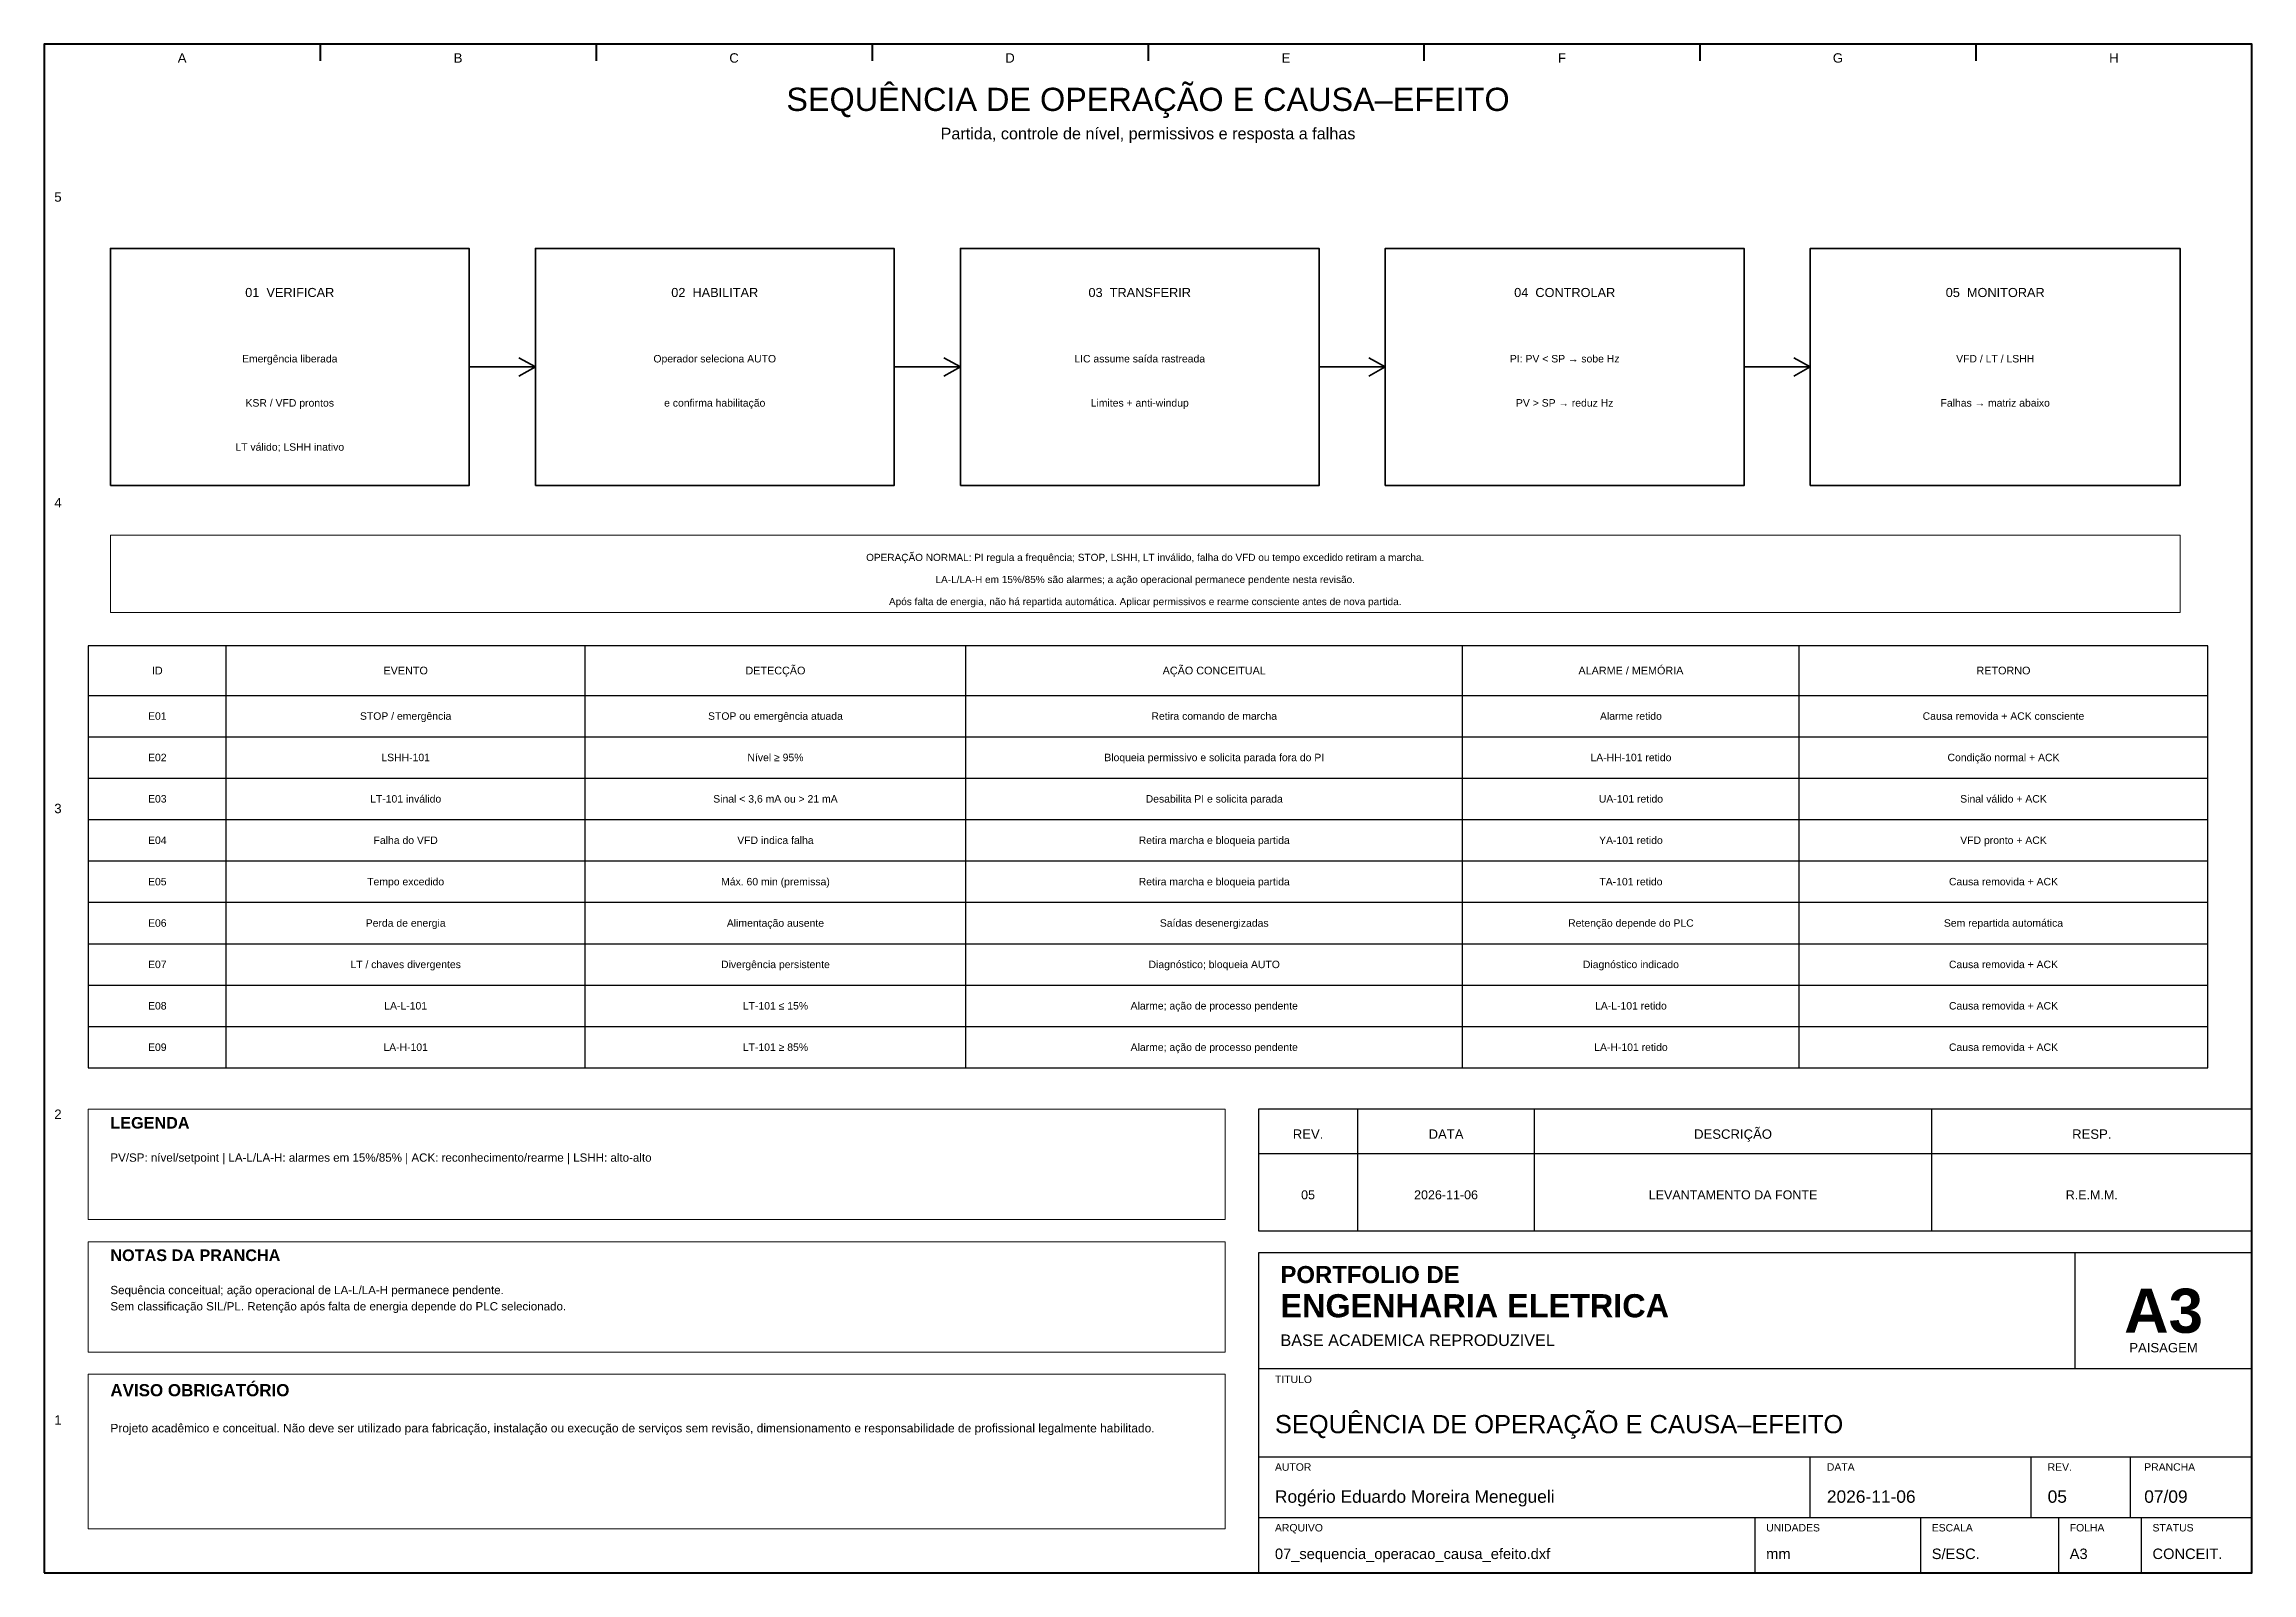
# Model space of a CAD drawing. Header units: millimetres. Extents: x 10 to 410, y 10 to 287.
import ezdxf
from ezdxf.enums import TextEntityAlignment as Align

# ---------------------------------------------------------------- set-up
doc = ezdxf.new("R2010")
doc.units = ezdxf.units.MM
for name, color, linetype, lineweight in [('00_MOLDURA', 7, 'CONTINUOUS', 50), ('01_CARIMBO', 7, 'CONTINUOUS', 25), ('02_TEXTO', 7, 'CONTINUOUS', 18), ('04_EQUIPAMENTOS', 32, 'CONTINUOUS', 35), ('08_CABOS', 124, 'CONTINUOUS', 35), ('09_BORNES', 145, 'CONTINUOUS', 25), ('12_LEGENDA', 7, 'CONTINUOUS', 18), ('13_NOTAS', 7, 'CONTINUOUS', 18)]:
    doc.layers.add(name, color=color, linetype=linetype, lineweight=lineweight)
doc.styles.add('PORTFOLIO_TEXTO', font='arial.ttf')
doc.styles.add('PORTFOLIO_TITULO', font='arialbd.ttf', dxfattribs={"width": 0.92})

# ---------------------------------------------------------------- blocks, each defined once
blk = doc.blocks.new('CARIMBO_A3')
at = {"layer": '01_CARIMBO'}
for p, q in [((148, 37), (148, 58)), ((0, 37), (180, 37)), ((0, 21), (180, 21)), ((100, 10), (100, 21)), ((140, 10), (140, 21)), ((158, 10), (158, 21)), ((0, 10), (180, 10)), ((90, 0), (90, 10)), ((120, 0), (120, 10)), ((145, 0), (145, 10)), ((160, 0), (160, 10))]:
    blk.add_line(p, q, dxfattribs=at)
blk.add_lwpolyline([(0, 0), (180, 0), (180, 58), (0, 58)], close=True, dxfattribs=at)
at = {"layer": '01_CARIMBO', "style": 'PORTFOLIO_TEXTO'}
for s, p in [('TITULO', (3, 34.4)), ('AUTOR', (3, 18.5)), ('DATA', (103, 18.5)), ('REV.', (143, 18.5)), ('PRANCHA', (160.5, 18.5)), ('ARQUIVO', (3, 7.5)), ('UNIDADES', (92, 7.5)), ('ESCALA', (122, 7.5)), ('FOLHA', (147, 7.5)), ('STATUS', (162, 7.5))]:
    blk.add_text(s, height=1.35, dxfattribs=at).set_placement(p)
at = {"layer": '02_TEXTO'}
for s, height, style, p in [('PORTFOLIO DE', 3.1, 'PORTFOLIO_TITULO', (4, 52.5)), ('ENGENHARIA ELETRICA', 4.2, 'PORTFOLIO_TITULO', (4, 46.3)), ('BASE ACADEMICA REPRODUZIVEL', 2.1, 'PORTFOLIO_TEXTO', (4, 41.1))]:
    blk.add_text(s, height=height, dxfattribs=dict(at, style=style)).set_placement(p)
for s, height, style, p in [('A3', 8, 'PORTFOLIO_TITULO', (164, 47.5)), ('PAISAGEM', 1.7, 'PORTFOLIO_TEXTO', (164, 40.8))]:
    blk.add_text(s, height=height, dxfattribs=dict(at, style=style)).set_placement(p, align=Align.MIDDLE_CENTER)
at = {"layer": '02_TEXTO', "style": 'PORTFOLIO_TEXTO'}
for tag, p, height in [('TITULO', (3, 25.3), 3.3), ('AUTOR', (3, 12.7), 2.25), ('DATA', (103, 12.7), 2.25), ('REVISAO', (143, 12.7), 2.25), ('PRANCHA', (160.5, 12.7), 2.25), ('ARQUIVO', (3, 2.5), 1.9), ('UNIDADES', (92, 2.5), 1.9), ('ESCALA', (122, 2.5), 1.9), ('FOLHA', (147, 2.5), 1.9), ('STATUS', (162, 2.5), 1.9)]:
    blk.add_attdef(tag, p, '', height=height, dxfattribs=at)

msp = doc.modelspace()

# ---------------------------------------------------------------- linework, layer by layer
at = {"layer": '00_MOLDURA'}
for p, q in [((60, 287), (60, 284)), ((110, 287), (110, 284)), ((160, 287), (160, 284)), ((210, 287), (210, 284)), ((260, 287), (260, 284)), ((310, 287), (310, 284)), ((360, 287), (360, 284))]:
    msp.add_line(p, q, dxfattribs=at)
msp.add_lwpolyline([(10, 10), (410, 10), (410, 287), (10, 287)], close=True, dxfattribs=at)
at = {"layer": '01_CARIMBO'}
for p, q in [((248, 72), (248, 94)), ((280, 72), (280, 94)), ((352, 72), (352, 94)), ((230, 86), (410, 86))]:
    msp.add_line(p, q, dxfattribs=at)
msp.add_lwpolyline([(230, 72), (410, 72), (410, 94), (230, 94)], close=True, dxfattribs=at)
at = {"layer": '04_EQUIPAMENTOS'}
for points in [[(22, 207), (87, 207), (87, 250), (22, 250)], [(99, 207), (164, 207), (164, 250), (99, 250)], [(176, 207), (241, 207), (241, 250), (176, 250)], [(253, 207), (318, 207), (318, 250), (253, 250)], [(330, 207), (397, 207), (397, 250), (330, 250)]]:
    msp.add_lwpolyline(points, close=True, dxfattribs=at)
at = {"layer": '08_CABOS'}
for p, q in [((87, 228.5), (99, 228.5)), ((96, 230.15), (99, 228.5)), ((96, 226.85), (99, 228.5)), ((164, 228.5), (176, 228.5)), ((173, 230.15), (176, 228.5)), ((173, 226.85), (176, 228.5)), ((241, 228.5), (253, 228.5)), ((250, 230.15), (253, 228.5)), ((250, 226.85), (253, 228.5)), ((318, 228.5), (330, 228.5)), ((327, 230.15), (330, 228.5)), ((327, 226.85), (330, 228.5))]:
    msp.add_line(p, q, dxfattribs=at)
at = {"layer": '09_BORNES'}
for p, q in [((43, 101.5), (43, 178)), ((108, 101.5), (108, 178)), ((177, 101.5), (177, 178)), ((267, 101.5), (267, 178)), ((328, 101.5), (328, 178)), ((18, 169), (402, 169)), ((18, 161.5), (402, 161.5)), ((18, 154), (402, 154)), ((18, 146.5), (402, 146.5)), ((18, 139), (402, 139)), ((18, 131.5), (402, 131.5)), ((18, 124), (402, 124)), ((18, 116.5), (402, 116.5)), ((18, 109), (402, 109))]:
    msp.add_line(p, q, dxfattribs=at)
msp.add_lwpolyline([(18, 101.5), (402, 101.5), (402, 178), (18, 178)], close=True, dxfattribs=at)
at = {"layer": '12_LEGENDA'}
msp.add_lwpolyline([(18, 74), (224, 74), (224, 94), (18, 94)], close=True, dxfattribs=at)
at = {"layer": '13_NOTAS'}
for points in [[(22, 184), (397, 184), (397, 198), (22, 198)], [(18, 50), (224, 50), (224, 70), (18, 70)], [(18, 18), (224, 18), (224, 46), (18, 46)]]:
    msp.add_lwpolyline(points, close=True, dxfattribs=at)

# ---------------------------------------------------------------- block references
at = {"layer": '01_CARIMBO'}
msp.add_blockref('CARIMBO_A3', (230, 10), dxfattribs=at).add_auto_attribs({'TITULO': 'SEQUÊNCIA DE OPERAÇÃO E CAUSA–EFEITO', 'AUTOR': 'Rogério Eduardo Moreira Menegueli', 'DATA': '2026-11-06', 'REVISAO': '05', 'PRANCHA': '07/09', 'ARQUIVO': '07_sequencia_operacao_causa_efeito.dxf', 'UNIDADES': 'mm', 'ESCALA': 'S/ESC.', 'FOLHA': 'A3', 'STATUS': 'CONCEIT.'})

# ---------------------------------------------------------------- texts
at = {"layer": '00_MOLDURA', "style": 'PORTFOLIO_TEXTO'}
for s, p in [('A', (35, 284.5)), ('B', (85, 284.5)), ('C', (135, 284.5)), ('D', (185, 284.5)), ('E', (235, 284.5)), ('F', (285, 284.5)), ('G', (335, 284.5)), ('H', (385, 284.5)), ('5', (12.5, 259.3)), ('4', (12.5, 203.9)), ('3', (12.5, 148.5)), ('2', (12.5, 93.1)), ('1', (12.5, 37.7))]:
    msp.add_text(s, height=1.7, dxfattribs=at).set_placement(p, align=Align.MIDDLE_CENTER)
at = {"layer": '01_CARIMBO', "style": 'PORTFOLIO_TEXTO'}
for s, p in [('REV.', (239, 89.5)), ('DATA', (264, 89.5)), ('DESCRIÇÃO', (316, 89.5)), ('RESP.', (381, 89.5))]:
    msp.add_text(s, height=1.7, dxfattribs=at).set_placement(p, align=Align.MIDDLE_CENTER)
at = {"layer": '02_TEXTO', "style": 'PORTFOLIO_TEXTO'}
for s, height, p in [('SEQUÊNCIA DE OPERAÇÃO E CAUSA–EFEITO', 4.2, (210, 277)), ('Partida, controle de nível, permissivos e resposta a falhas', 2.1, (210, 270.8)), ('Emergência liberada', 1.35, (54.5, 230)), ('Operador seleciona AUTO', 1.35, (131.5, 230)), ('LIC assume saída rastreada', 1.35, (208.5, 230)), ('PI: PV < SP → sobe Hz', 1.35, (285.5, 230)), ('VFD / LT / LSHH', 1.35, (363.5, 230)), ('KSR / VFD prontos', 1.35, (54.5, 222)), ('e confirma habilitação', 1.35, (131.5, 222)), ('Limites + anti-windup', 1.35, (208.5, 222)), ('PV > SP → reduz Hz', 1.35, (285.5, 222)), ('Falhas → matriz abaixo', 1.35, (363.5, 222)), ('LT válido; LSHH inativo', 1.35, (54.5, 214)), ('E01', 1.35, (30.5, 165.25)), ('STOP / emergência', 1.35, (75.5, 165.25)), ('STOP ou emergência atuada', 1.35, (142.5, 165.25)), ('Retira comando de marcha', 1.35, (222, 165.25)), ('Alarme retido', 1.35, (297.5, 165.25)), ('Causa removida + ACK consciente', 1.35, (365, 165.25)), ('E02', 1.35, (30.5, 157.75)), ('LSHH-101', 1.35, (75.5, 157.75)), ('Nível ≥ 95%', 1.35, (142.5, 157.75)), ('Bloqueia permissivo e solicita parada fora do PI', 1.35, (222, 157.75)), ('LA-HH-101 retido', 1.35, (297.5, 157.75)), ('Condição normal + ACK', 1.35, (365, 157.75)), ('E03', 1.35, (30.5, 150.25)), ('LT-101 inválido', 1.35, (75.5, 150.25)), ('Sinal < 3,6 mA ou > 21 mA', 1.35, (142.5, 150.25)), ('Desabilita PI e solicita parada', 1.35, (222, 150.25)), ('UA-101 retido', 1.35, (297.5, 150.25)), ('Sinal válido + ACK', 1.35, (365, 150.25)), ('E04', 1.35, (30.5, 142.75)), ('Falha do VFD', 1.35, (75.5, 142.75)), ('VFD indica falha', 1.35, (142.5, 142.75)), ('Retira marcha e bloqueia partida', 1.35, (222, 142.75)), ('YA-101 retido', 1.35, (297.5, 142.75)), ('VFD pronto + ACK', 1.35, (365, 142.75)), ('Máx. 60 min (premissa)', 1.35, (142.5, 135.25)), ('E05', 1.35, (30.5, 135.25)), ('Tempo excedido', 1.35, (75.5, 135.25)), ('Retira marcha e bloqueia partida', 1.35, (222, 135.25)), ('TA-101 retido', 1.35, (297.5, 135.25)), ('Causa removida + ACK', 1.35, (365, 135.25)), ('E06', 1.35, (30.5, 127.75)), ('Perda de energia', 1.35, (75.5, 127.75)), ('Alimentação ausente', 1.35, (142.5, 127.75)), ('Saídas desenergizadas', 1.35, (222, 127.75)), ('Retenção depende do PLC', 1.35, (297.5, 127.75)), ('Sem repartida automática', 1.35, (365, 127.75)), ('E07', 1.35, (30.5, 120.25)), ('LT / chaves divergentes', 1.35, (75.5, 120.25)), ('Divergência persistente', 1.35, (142.5, 120.25)), ('Diagnóstico; bloqueia AUTO', 1.35, (222, 120.25)), ('Diagnóstico indicado', 1.35, (297.5, 120.25)), ('Causa removida + ACK', 1.35, (365, 120.25)), ('E08', 1.35, (30.5, 112.75)), ('LA-L-101', 1.35, (75.5, 112.75)), ('LT-101 ≤ 15%', 1.35, (142.5, 112.75)), ('Alarme; ação de processo pendente', 1.35, (222, 112.75)), ('LA-L-101 retido', 1.35, (297.5, 112.75)), ('Causa removida + ACK', 1.35, (365, 112.75)), ('E09', 1.35, (30.5, 105.25)), ('LA-H-101', 1.35, (75.5, 105.25)), ('LT-101 ≥ 85%', 1.35, (142.5, 105.25)), ('Alarme; ação de processo pendente', 1.35, (222, 105.25)), ('LA-H-101 retido', 1.35, (297.5, 105.25)), ('Causa removida + ACK', 1.35, (365, 105.25)), ('05', 1.62, (239, 78.5)), ('2026-11-06', 1.62, (264, 78.5)), ('LEVANTAMENTO DA FONTE', 1.62, (316, 78.5)), ('R.E.M.M.', 1.62, (381, 78.5))]:
    msp.add_text(s, height=height, dxfattribs=at).set_placement(p, align=Align.MIDDLE_CENTER)
at = {"layer": '04_EQUIPAMENTOS', "style": 'PORTFOLIO_TEXTO'}
for s, p in [('01  VERIFICAR', (54.5, 242)), ('02  HABILITAR', (131.5, 242)), ('03  TRANSFERIR', (208.5, 242)), ('04  CONTROLAR', (285.5, 242)), ('05  MONITORAR', (363.5, 242))]:
    msp.add_text(s, height=1.65, dxfattribs=at).set_placement(p, align=Align.MIDDLE_CENTER)
at = {"layer": '12_LEGENDA', "style": 'PORTFOLIO_TEXTO'}
for s, p in [('ID', (30.5, 173.5)), ('EVENTO', (75.5, 173.5)), ('DETECÇÃO', (142.5, 173.5)), ('AÇÃO CONCEITUAL', (222, 173.5)), ('ALARME / MEMÓRIA', (297.5, 173.5)), ('RETORNO', (365, 173.5))]:
    msp.add_text(s, height=1.4, dxfattribs=at).set_placement(p, align=Align.MIDDLE_CENTER)
at = {"layer": '12_LEGENDA', "style": 'PORTFOLIO_TITULO'}
msp.add_text('LEGENDA', height=2.1, dxfattribs=at).set_placement((22, 90.5))
at = {"layer": '12_LEGENDA', "insert": (22, 86), "char_height": 1.5, "width": 198, "attachment_point": 1, "line_spacing_factor": 1.18, "style": 'PORTFOLIO_TEXTO'}
msp.add_mtext('PV/SP: nível/setpoint | LA-L/LA-H: alarmes em 15%/85% | ACK: reconhecimento/rearme | LSHH: alto-alto', dxfattribs=at)
at = {"layer": '13_NOTAS', "style": 'PORTFOLIO_TEXTO'}
for s, p in [('OPERAÇÃO NORMAL: PI regula a frequência; STOP, LSHH, LT inválido, falha do VFD ou tempo excedido retiram a marcha.', (209.5, 194)), ('LA-L/LA-H em 15%/85% são alarmes; a ação operacional permanece pendente nesta revisão.', (209.5, 190)), ('Após falta de energia, não há repartida automática. Aplicar permissivos e rearme consciente antes de nova partida.', (209.5, 186))]:
    msp.add_text(s, height=1.3, dxfattribs=at).set_placement(p, align=Align.MIDDLE_CENTER)
at = {"layer": '13_NOTAS', "style": 'PORTFOLIO_TITULO'}
for s, height, p in [('NOTAS DA PRANCHA', 2.1, (22, 66.5)), ('AVISO OBRIGATÓRIO', 2.2, (22, 42))]:
    msp.add_text(s, height=height, dxfattribs=at).set_placement(p)
at = {"layer": '13_NOTAS', "width": 198, "attachment_point": 1, "line_spacing_factor": 1.18, "style": 'PORTFOLIO_TEXTO'}
for s, insert, char_height in [('Sequência conceitual; ação operacional de LA-L/LA-H permanece pendente.\\PSem classificação SIL/PL. Retenção após falta de energia depende do PLC selecionado.', (22, 62), 1.5), ('Projeto acadêmico e conceitual. Não deve ser utilizado para fabricação, instalação ou execução de serviços sem revisão, dimensionamento e responsabilidade de profissional legalmente habilitado.', (22, 37), 1.55)]:
    msp.add_mtext(s, dxfattribs=dict(at, insert=insert, char_height=char_height))

doc.saveas('drawing.dxf')
